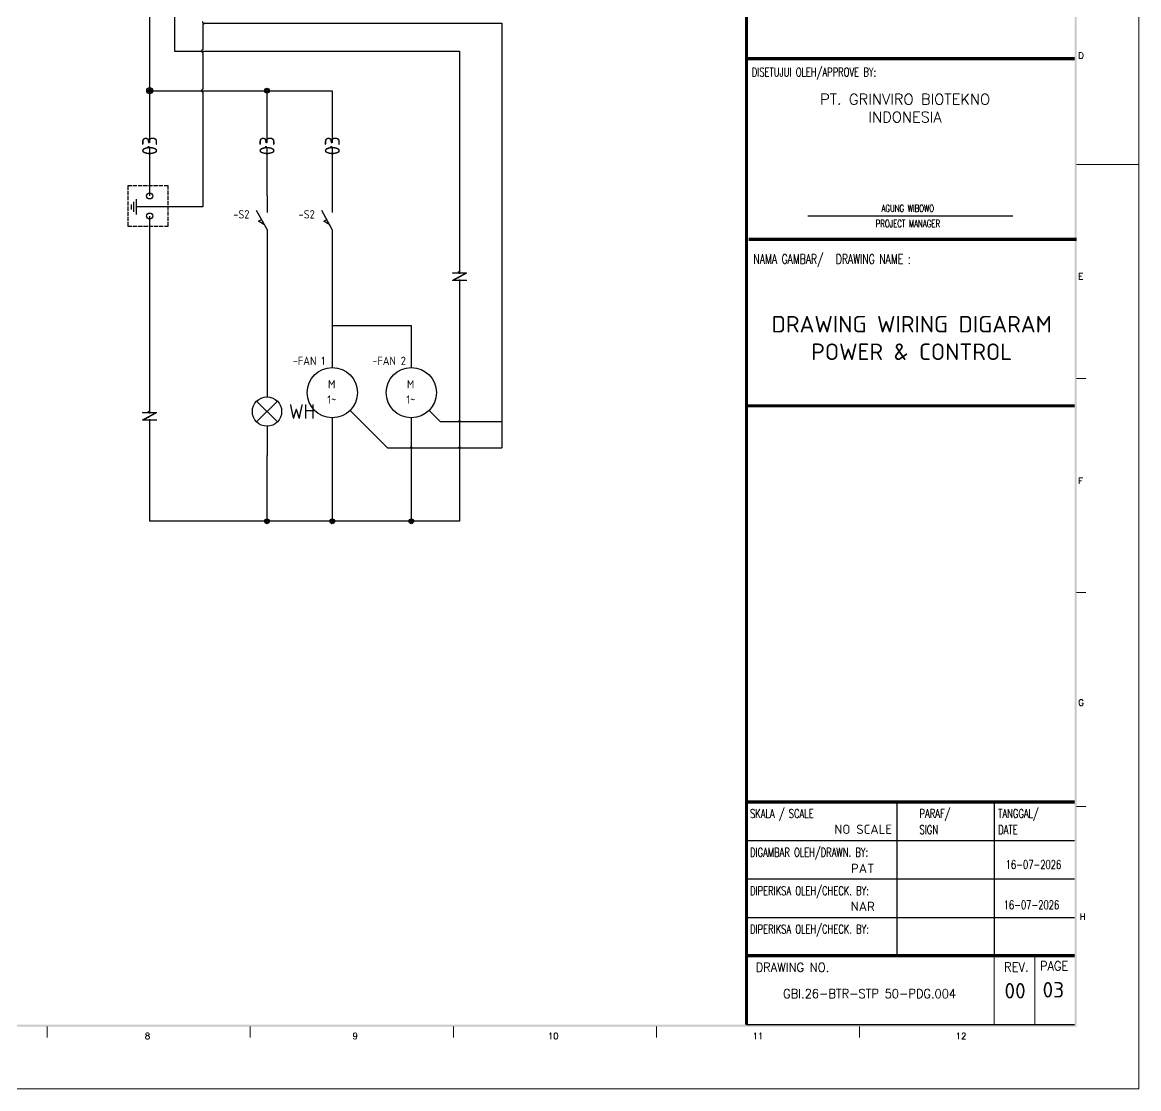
# Model space of a CAD drawing. Header units: millimetres. Extents: x 67033 to 212947, y 35102 to 335921.
# Drawn here: x 96922 to 100140, y 164509 to 167583 of the extents above; entities that cross this region are included whole.
import ezdxf
from ezdxf.enums import TextEntityAlignment as Align

# ---------------------------------------------------------------- set-up
doc = ezdxf.new("R2010")
doc.units = ezdxf.units.MM
doc.linetypes.add('ACAD_ISO02W100', pattern=[15, 12, -3])
for name, color, linetype in [('BORDER', 7, 'Continuous'), ('MISC', 2, 'Continuous'), ('RED_2.5mm^2', 1, 'Continuous'), ('S-Kop', 7, 'Continuous'), ('SYMS', 7, 'Continuous'), ('TAGS', 51, 'Continuous'), ('WIRES', 7, 'Continuous')]:
    doc.layers.add(name, color=color, linetype=linetype)
doc.styles.add('3', font='ROMANS.SHX', dxfattribs={"width": 0.75})
doc.styles.add('ISOCPEUR', font='isocpeur.ttf')
doc.styles.add('ROMANS', font='romans.shx', dxfattribs={"height": 0.3})
doc.styles.get("Standard").update_dxf_attribs({"font": 'arial.ttf'})
doc.styles.add('WD_IEC', font='isocp2.shx', dxfattribs={"width": 0.9, "height": 4})

# ---------------------------------------------------------------- blocks, each defined once
blk = doc.blocks.new('VLS11')
for p, q in [((0, 7.5), (0, 2.5)), ((0, -2.5), (-3.12, 3.12)), ((-2.5, 0), (-1.65, 0.47)), ((-0.74, -1.18), (-2.5, 0)), ((0, -2.5), (0, -7.5))]:
    blk.add_line(p, q)
at = {"style": 'WD_IEC'}
for tag, p in [('INST', (-5.25, 6.75)), ('LOC', (-5.25, 3.75)), ('TAG1', (-5.25, 0.75)), ('XREF', (-5.25, -3.75)), ('DESC1', (-5.25, -6.75)), ('DESC2', (-5.25, -9.75)), ('DESC3', (-5.25, -12.75))]:
    blk.add_attdef(tag, text='', height=2.5, dxfattribs=at).set_placement(p, align=Align.RIGHT)
blk.add_attdef('TERM01', text='', height=2, rotation=90, dxfattribs=at).set_placement((-1, 7.5), align=Align.RIGHT)
at = {"style": 'WD_IEC', "flags": 1}
for tag, p, height in [('X2TERM01', (0, 7.5), 0.32), ('MFG', (2.75, 6.5), 1.5), ('CAT', (2.75, 4), 1.5), ('X4LINK', (-3.42, 0), 0.32), ('X1LINK', (0, 0), 0.32), ('ASSYCODE', (1, -4), 1), ('CONTACT', (1, -2.5), 1), ('COMMON', (2.25, -3.75), 1), ('FAMILY', (1, -5.5), 1), ('CATDESC', (1, -7), 1), ('X8TERM02', (0, -7.5), 0.32)]:
    blk.add_attdef(tag, p, '', height=height, dxfattribs=at)
at = {"style": 'WD_IEC'}
blk.add_attdef('TERM02', (-1, -7.5), '', height=2, rotation=90, dxfattribs=at)
at = {"lineweight": 15, "style": 'WD_IEC'}
blk.add_attdef('WDTAGALT', text='', height=2.5, dxfattribs=at).set_placement((-5.25, -15.75), align=Align.RIGHT)
blk = doc.blocks.new('VGND2')
for p, q in [((0, 0), (0, -5)), ((-3.75, -5), (3.75, -5)), ((-2.5, -6.25), (2.5, -6.25)), ((-1.25, -7.5), (1.25, -7.5))]:
    blk.add_line(p, q)
at = {"style": 'WD_IEC'}
for tag, p in [('INST', (-5.25, 2.75)), ('LOC', (-5.25, -0.75)), ('TAG1', (-5.25, -4.25))]:
    blk.add_attdef(tag, text='', height=2.5, dxfattribs=at).set_placement(p, align=Align.RIGHT)
at = {"style": 'WD_IEC', "flags": 1}
blk.add_attdef('X2TERM01', (0, 0), '', height=0.32, dxfattribs=at)
blk = doc.blocks.new('WDDOT')
for radius in [0.72, 0.449, 0.223]:
    blk.add_circle((0, 0), radius)
blk = doc.blocks.new('VMO12')
blk.add_circle((0, 0), 7.5)
at = {"style": 'WD_IEC'}
for tag, p in [('INST', (-10.5, 15.25)), ('LOC', (-10.5, 11.75)), ('TAG1', (-10.5, 8.25)), ('DESC1', (-10.5, 4)), ('DESC2', (-10.5, 0.5)), ('DESC3', (-10.5, -3)), ('RATING1', (-10.5, -6.5)), ('RATING2', (-10.5, -10)), ('RATING3', (-10.5, -13.5))]:
    blk.add_attdef(tag, text='', height=2.5, dxfattribs=at).set_placement(p, align=Align.RIGHT)
blk.add_attdef('TERM01', (-1, 7.48), '', height=2, rotation=90, dxfattribs=at)
at = {"style": 'WD_IEC', "flags": 1}
for tag, p, height in [('MFG', (2.75, 11.5), 1.5), ('CAT', (2.75, 9), 1.5), ('X2TERM01', (0, 7.5), 0.32), ('X4LINK', (-7.5, 0), 0.32), ('X1LINK', (7.5, 0), 0.32), ('X0TERM03', (5.3, -5.3), 0.32), ('X8TERM02', (0, -7.5), 0.32), ('ASSYCODE', (1, -9), 1), ('FAMILY', (1, -10.5), 1), ('CATDESC', (1, -12), 1)]:
    blk.add_attdef(tag, p, '', height=height, dxfattribs=at)
at = {"style": 'WD_IEC'}
for tag, p in [('M', (-0.2, 1.24)), ('1~', (-0.17, -3.35))]:
    blk.add_attdef(tag, text='', height=2.5, dxfattribs=at).set_placement(p, align=Align.CENTER)
at = {"linetype": 'Continuous', "style": 'WD_IEC'}
blk.add_attdef('TERM03', text='', height=2, dxfattribs=at).set_placement((7.55, -5.55), align=Align.MIDDLE_LEFT)
at = {"style": 'WD_IEC'}
blk.add_attdef('TERM02', text='', height=2, rotation=90, dxfattribs=at).set_placement((-0.9, -7.98), align=Align.RIGHT)
at = {"lineweight": 15, "style": 'WD_IEC'}
blk.add_attdef('XREF', text='', height=2.5, dxfattribs=at).set_placement((-10.5, -17), align=Align.RIGHT)
blk = doc.blocks.new('VLT1W')
for p, q in [((0, 7.5), (0, 2.5)), ((-1.77, -1.77), (1.77, 1.77)), ((1.77, -1.77), (-1.77, 1.77)), ((0, -2.5), (0, -7.5))]:
    blk.add_line(p, q)
blk.add_circle((0, 0), 2.5)
at = {"style": 'WD_IEC'}
for tag, p in [('INST', (-5.5, 10.25)), ('LOC', (-5.5, 6.75)), ('TAG1', (-5.5, 3.25)), ('DESC1', (-5.5, -6.35)), ('DESC2', (-5.5, -9.85)), ('DESC3', (-5.5, -13.35))]:
    blk.add_attdef(tag, text='', height=2.5, dxfattribs=at).set_placement(p, align=Align.RIGHT)
at = {"style": 'WD_IEC', "flags": 1}
for tag, p, height in [('X2TERM01', (0, 7.5), 0.32), ('X4LINK', (-3, 0), 0.32), ('X1LINK', (3, 0), 0.32), ('ASSYCODE', (1, -4), 1), ('FAMILY', (1, -5.5), 1), ('X8TERM02', (0, -7.5), 0.32), ('CATDESC', (1, -7), 1)]:
    blk.add_attdef(tag, p, '', height=height, dxfattribs=at)
at = {"style": 'WD_IEC'}
blk.add_attdef('TERM01', text='', height=2, rotation=90, dxfattribs=at).set_placement((-1, 7.5), align=Align.RIGHT)
at = {"style": 'WD_IEC', "flags": 9}
for tag, p in [('MFG', (-6, -0.25)), ('CAT', (-6, -2.75))]:
    blk.add_attdef(tag, text='', height=1.5, dxfattribs=at).set_placement(p, align=Align.RIGHT)
at = {"style": 'WD_IEC'}
blk.add_attdef('TERM02', (-1, -7.5), '', height=2, rotation=90, dxfattribs=at)
at = {"lineweight": 13, "style": 'WD_IEC'}
blk.add_attdef('COLOR', text='', height=2.5, dxfattribs=at).set_placement((3.75, 0), align=Align.MIDDLE_LEFT)
at = {"lineweight": 15, "style": 'WD_IEC'}
for tag, p in [('XREF', (-5.5, -18)), ('WDTAGALT', (-5.5, -21.5))]:
    blk.add_attdef(tag, text='', height=2.5, dxfattribs=at).set_placement(p, align=Align.RIGHT)
blk = doc.blocks.new('VT0_LGENERIC')
at = {"style": 'WD_IEC'}
blk.add_attdef('COLOR', text='', height=2.5, rotation=90, dxfattribs=at).set_placement((0, 0), align=Align.MIDDLE_CENTER)
at = {"style": 'WD_IEC', "flags": 1}
for tag, p in [('X2TERM01', (0, 4)), ('X8TERM01', (0, -4))]:
    blk.add_attdef(tag, p, '', height=0.16, rotation=90, dxfattribs=at)
at = {"style": 'WD_IEC'}
for tag, p in [('X2_TINY_DOT_DONT_REMOVE', (0, 4)), ('X8_TINY_DOT_DONT_REMOVE', (0, -4))]:
    blk.add_attdef(tag, p, '', height=0.0001, rotation=90, dxfattribs=at)
blk = doc.blocks.new('HT0_812')
for p, q in [((0, 0), (0, 2.5)), ((0, 0), (2.5, 0)), ((2.5, 0), (0, -2.5))]:
    blk.add_line(p, q)
at = {"style": 'WD_IEC', "flags": 1}
for tag, p in [('X2TERM01', (0, 2.5)), ('WDWSEQ', (1.9, 1.2)), ('X1TERM01', (2.5, 0)), ('X8TERM01', (0, -2.5))]:
    blk.add_attdef(tag, p, '', height=0.4, dxfattribs=at)

msp = doc.modelspace()

# ---------------------------------------------------------------- linework, layer by layer
at = {"color": 2}
for p, q in [((97443.1, 167575.4), (97443.1, 167504.2)), ((97443.1, 167496.3), (97443.1, 167389.8)), ((97443.1, 167381.9), (97443.1, 167050.9)), ((97443.1, 167050.9), (97279.8, 167050.9))]:
    msp.add_line(p, q, dxfattribs=at)
for centre, start, end in [((97443, 167500.3), 88.636, 271.364), ((97443.1, 167385.9), 89.9942, 270)]:
    msp.add_arc(centre, 3.93, start, end, dxfattribs=at)
at = {"layer": 'BORDER', "linetype": 'Continuous', "lineweight": 9}
for p, q in [((100140.3, 167172.8), (99961.5, 167172.8)), ((99988.3, 166556), (99961.5, 166556)), ((99988.3, 165939.2), (99961.5, 165939.2)), ((99988.3, 165322.4), (99961.5, 165322.4)), ((96993.8, 164687.8), (96993.8, 164656.5)), ((97579.3, 164687.8), (97579.3, 164656.5)), ((98164.8, 164687.8), (98164.8, 164656.5)), ((98750.3, 164687.8), (98750.3, 164656.5)), ((99335.8, 164687.8), (99335.8, 164656.5))]:
    msp.add_line(p, q, dxfattribs=at)
at = {"layer": 'BORDER', "lineweight": 9}
for p, q in [((99724.1, 164693.8), (99724.1, 164890.5)), ((99840.8, 164693.8), (99840.8, 164890.5))]:
    msp.add_line(p, q, dxfattribs=at)
at = {"layer": 'BORDER', "linetype": 'Continuous', "lineweight": 9}
msp.add_lwpolyline([(92622.7, 164509), (100140.3, 164509), (100140.3, 169818.7), (92622.7, 169818.7)], close=True, dxfattribs=at)
at = {"layer": 'BORDER', "lineweight": 9}
for points in [[(99955.7, 164693.8), (99961.9, 164687.4), (99955.7, 169638.5), (99961.9, 169644.8)], [(92896.7, 164693.8), (92890.5, 164687.4), (99955.7, 164693.8), (99961.9, 164687.4)]]:
    msp.add_trace(points, dxfattribs=at)
at = {"layer": 'RED_2.5mm^2', "color": 1}
for p, q in [((97289.3, 167690.6), (97289.3, 167380.9)), ((97627.6, 166937.9), (97627.6, 166587.7)), ((97815.9, 166937.9), (97815.9, 166709.1)), ((97815.9, 166709.1), (97815.9, 166587.7))]:
    msp.add_line(p, q, dxfattribs=at)
at = {"layer": 'RED_2.5mm^2', "color": 5}
for p, q in [((97361.3, 167685.5), (97361.3, 167499.9)), ((97361.3, 167499.9), (98182.8, 167499.9)), ((98182.8, 167499.9), (98182.8, 166857.6)), ((97627.6, 167235.1), (97627.6, 167385.9)), ((97289.3, 167218.9), (97289.3, 167082.5)), ((97815.9, 167218.9), (97815.9, 167082.5)), ((97289.3, 167024.4), (97289.3, 166455.2)), ((98182.8, 166841.4), (98182.8, 166144.6)), ((97289.3, 166438.9), (97289.3, 166144.6)), ((97815.9, 166443.2), (97815.9, 166144.6)), ((98043.5, 166443.2), (98043.5, 166144.6)), ((97627.6, 166144.6), (97627.6, 166334.3)), ((97810.9, 166144.6), (97289.3, 166144.6)), ((98049.3, 166144.6), (97810.9, 166144.6)), ((98182.8, 166144.6), (98048.5, 166144.6))]:
    msp.add_line(p, q, dxfattribs=at)
at = {"layer": 'RED_2.5mm^2', "color": 2, "true_color": 0xf1eb1f}
for p, q in [((97448.1, 167580.4), (98304.4, 167580.4)), ((98304.4, 167580.4), (98304.4, 166437)), ((97867, 166464.3), (97974.8, 166356.5)), ((98094.6, 166464.3), (98126.9, 166432)), ((98304.4, 166437), (98304.4, 166356.5)), ((98126.9, 166432), (98180.3, 166432)), ((98185.4, 166432), (98304.4, 166432)), ((97974.8, 166356.5), (98040.9, 166356.5)), ((98046, 166356.5), (98180.3, 166356.5)), ((98185.4, 166356.5), (98304.4, 166356.5))]:
    msp.add_line(p, q, dxfattribs=at)
at = {"layer": 'RED_2.5mm^2'}
for p, q in [((97289.3, 167385.9), (97627.6, 167385.9)), ((97289.3, 167380.9), (97289.3, 167235.1)), ((97627.6, 167385.9), (97815.9, 167385.9)), ((97815.9, 167385.9), (97815.9, 167235.1)), ((97627.6, 167082.5), (97627.6, 167218.9)), ((97815.9, 166709.1), (98043.5, 166709.1)), ((98043.5, 166709.1), (98043.5, 166587.7))]:
    msp.add_line(p, q, dxfattribs=at)
at = {"layer": 'RED_2.5mm^2', "color": 2, "true_color": 0xf1eb1f}
for centre in [(98182.8, 166432), (98043.5, 166356.5), (98182.8, 166356.5)]:
    msp.add_arc(centre, 2.54, 0, 180, dxfattribs=at)
at = {"layer": 'S-Kop', "color": 7}
for p, q in [((99778, 167024.6), (99186.2, 167024.6)), ((99955.7, 166477.4), (99010, 166477.4)), ((99443.3, 165335.2), (99443.3, 164892.1)), ((99724.1, 165335.2), (99724.1, 164890.5)), ((99010, 165224.4), (99955.7, 165224.4)), ((99010, 165113.6), (99955.7, 165113.6)), ((99010, 165002.8), (99955.7, 165002.8)), ((99010, 164892.1), (99955.7, 164892.1)), ((99955.7, 164892.1), (99010, 164892.1)), ((99010, 164890.5), (99955.7, 164890.5)), ((99010, 164890.5), (99955.7, 164890.5))]:
    msp.add_line(p, q, dxfattribs=at)
at = {"layer": 'S-Kop', "color": 7, "linetype": 'ByBlock'}
for p, q in [((99010, 165224.4), (99955.7, 165224.4)), ((99010, 164890.5), (99955.7, 164890.5))]:
    msp.add_line(p, q, dxfattribs=at)
at = {"layer": 'S-Kop', "linetype": 'ByBlock'}
msp.add_line((99010, 164693.8), (99955.7, 164693.8), dxfattribs=at)
at = {"layer": 'S-Kop'}
msp.add_line((99010, 164693.8), (99955.7, 164693.8), dxfattribs=at)
at = {"layer": 'S-Kop', "color": 7}
for points, const_width in [([(99010, 169638.5), (99010, 164693.8)], 8.87), ([(99955.7, 167478.2), (99010, 167478.2)], 9.46), ([(99961.9, 166957.2), (99016.2, 166957.2)], 9.46), ([(99955.7, 166477.4), (99010, 166477.4)], 9.46), ([(99955.7, 165335.2), (99010, 165335.2)], 9.46), ([(99955.7, 164892.1), (99010, 164892.1)], 9.46)]:
    msp.add_lwpolyline(points, dxfattribs=dict(at, const_width=const_width))
at = {"layer": 'WIRES', "linetype": 'ACAD_ISO02W100'}
msp.add_lwpolyline([(97226.7, 167111.8), (97226.7, 166995.7), (97342.8, 166995.7), (97342.8, 167111.8)], close=True, dxfattribs=at)
at = {"layer": 'WIRES'}
for centre in [(97289.3, 167082.5), (97289.3, 167024.4)]:
    msp.add_circle(centre, 8.87, dxfattribs=at)

# ---------------------------------------------------------------- block references
at = {"color": 2, "true_color": 0xf1eb1f, "xscale": 2, "yscale": 2, "zscale": 2}
msp.add_blockref('HT0_812', (97443.1, 167580.4), dxfattribs=at)
at = {"layer": 'SYMS'}
for p, xscale, yscale, zscale in [((97289.3, 167385.9), 11.80442605918866, 11.80442605918866, 11.80442605918866), ((97627.6, 167385.9), 9.637870944402097, 9.637870944402097, 9.637870944402097), ((97627.6, 166144.6), 9.637870944402097, 9.637870944402097, 9.637870944402097), ((97815.9, 166144.6), 9.637870944402097, 9.637870944402097, 9.637870944402097), ((98043.5, 166144.6), 9.637870944402097, 9.637870944402097, 9.637870944402097)]:
    msp.add_blockref('WDDOT', p, dxfattribs=dict(at, xscale=xscale, yscale=yscale, zscale=zscale))
at = {"layer": 'SYMS', "color": 5}
ref = msp.add_blockref('VT0_LGENERIC', (97289.3, 167227), dxfattribs=dict(at, xscale=3, yscale=3, zscale=3))
ref.add_attrib('X8_TINY_DOT_DONT_REMOVE', '.', (97289.3, 167218.9), dxfattribs={"layer": 'MISC', "height": 43.5, "rotation": 90, "style": 'WD_IEC'})
ref.add_attrib('X2_TINY_DOT_DONT_REMOVE', '.', (97289.3, 167235.1), dxfattribs={"layer": 'MISC', "height": 43.5, "rotation": 90, "style": 'WD_IEC'})
ref.add_attrib('COLOR', '03', dxfattribs={"layer": 'MISC', "height": 43.52, "rotation": 90, "style": 'WD_IEC'}).set_placement((97289.3, 167227), align=Align.MIDDLE_CENTER)
ref = msp.add_blockref('VT0_LGENERIC', (97627.6, 167227), dxfattribs=dict(at, xscale=3, yscale=3, zscale=3))
ref.add_attrib('X8_TINY_DOT_DONT_REMOVE', '.', (97627.6, 167218.9), dxfattribs={"layer": 'MISC', "height": 43.5, "rotation": 90, "style": 'WD_IEC'})
ref.add_attrib('X2_TINY_DOT_DONT_REMOVE', '.', (97627.6, 167235.1), dxfattribs={"layer": 'MISC', "height": 43.5, "rotation": 90, "style": 'WD_IEC'})
ref.add_attrib('COLOR', '03', dxfattribs={"layer": 'MISC', "height": 43.52, "rotation": 90, "style": 'WD_IEC'}).set_placement((97627.6, 167227), align=Align.MIDDLE_CENTER)
ref = msp.add_blockref('VT0_LGENERIC', (97815.9, 167227), dxfattribs=dict(at, xscale=3, yscale=3, zscale=3))
ref.add_attrib('X8_TINY_DOT_DONT_REMOVE', '.', (97815.9, 167218.9), dxfattribs={"layer": 'MISC', "height": 43.5, "rotation": 90, "style": 'WD_IEC'})
ref.add_attrib('X2_TINY_DOT_DONT_REMOVE', '.', (97815.9, 167235.1), dxfattribs={"layer": 'MISC', "height": 43.5, "rotation": 90, "style": 'WD_IEC'})
ref.add_attrib('COLOR', '03', dxfattribs={"layer": 'MISC', "height": 43.52, "rotation": 90, "style": 'WD_IEC'}).set_placement((97815.9, 167227), align=Align.MIDDLE_CENTER)
at = {"layer": 'SYMS'}
ref = msp.add_blockref('VLS11', (97627.6, 167010.2), dxfattribs=dict(at, xscale=9.637870944402097, yscale=9.637870944402097, zscale=9.637870944402097))
ref.add_attrib('TAG1', '-S2', dxfattribs={"layer": 'TAGS', "height": 24.09, "style": 'WD_IEC'}).set_placement((97577, 167017.4), align=Align.RIGHT)
ref = msp.add_blockref('VLS11', (97815.9, 167010.2), dxfattribs=dict(at, xscale=9.637870944402097, yscale=9.637870944402097, zscale=9.637870944402097))
ref.add_attrib('TAG1', '-S2', dxfattribs={"layer": 'TAGS', "height": 24.09, "style": 'WD_IEC'}).set_placement((97765.3, 167017.4), align=Align.RIGHT)
at = {"layer": 'SYMS', "color": 5}
ref = msp.add_blockref('VT0_LGENERIC', (98182.8, 166849.5), dxfattribs=dict(at, xscale=3, yscale=3, zscale=3))
ref.add_attrib('X8_TINY_DOT_DONT_REMOVE', '.', (98182.8, 166841.4), dxfattribs={"layer": 'MISC', "height": 43.5, "rotation": 90, "style": 'WD_IEC'})
ref.add_attrib('X2_TINY_DOT_DONT_REMOVE', '.', (98182.8, 166857.6), dxfattribs={"layer": 'MISC', "height": 43.5, "rotation": 90, "style": 'WD_IEC'})
ref.add_attrib('COLOR', 'N', dxfattribs={"layer": 'MISC', "height": 43.5, "rotation": 90, "style": 'WD_IEC'}).set_placement((98182.8, 166849.5), align=Align.MIDDLE_CENTER)
at = {"layer": 'SYMS'}
ref = msp.add_blockref('VMO12', (97815.9, 166515.5), dxfattribs=dict(at, xscale=9.637870944402097, yscale=9.637870944402097, zscale=9.637870944402097))
ref.add_attrib('M', 'M', dxfattribs={"layer": 'MISC', "height": 24.1, "style": 'WD_IEC'}).set_placement((97814, 166527.4), align=Align.CENTER)
ref.add_attrib('1~', '1~', dxfattribs={"layer": 'MISC', "height": 24.09, "style": 'WD_IEC'}).set_placement((97814.3, 166483.2), align=Align.CENTER)
ref.add_attrib('TAG1', '-FAN 1', dxfattribs={"layer": 'TAGS', "height": 24.09, "style": 'WD_IEC'}).set_placement((97794.7, 166595), align=Align.RIGHT)
ref = msp.add_blockref('VMO12', (98043.5, 166515.5), dxfattribs=dict(at, xscale=9.637870944402097, yscale=9.637870944402097, zscale=9.637870944402097))
ref.add_attrib('M', 'M', dxfattribs={"layer": 'MISC', "height": 24.1, "style": 'WD_IEC'}).set_placement((98041.5, 166527.4), align=Align.CENTER)
ref.add_attrib('1~', '1~', dxfattribs={"layer": 'MISC', "height": 24.09, "style": 'WD_IEC'}).set_placement((98041.9, 166483.2), align=Align.CENTER)
ref.add_attrib('TAG1', '-FAN 2', dxfattribs={"layer": 'TAGS', "height": 24.09, "style": 'WD_IEC'}).set_placement((98027.9, 166595), align=Align.RIGHT)
ref = msp.add_blockref('VLT1W', (97627.6, 166461), dxfattribs=dict(at, xscale=16.89876256845946, yscale=16.89876256845946, zscale=16.89876256845946))
ref.add_attrib('COLOR', 'WH', dxfattribs={"layer": 'MISC', "lineweight": 13, "height": 42.25, "style": 'WD_IEC'}).set_placement((97691, 166461), align=Align.MIDDLE_LEFT)
at = {"layer": 'SYMS', "color": 5}
ref = msp.add_blockref('VT0_LGENERIC', (97289.3, 166447.1), dxfattribs=dict(at, xscale=3, yscale=3, zscale=3))
ref.add_attrib('X8_TINY_DOT_DONT_REMOVE', '.', (97289.3, 166438.9), dxfattribs={"layer": 'MISC', "height": 43.5, "rotation": 90, "style": 'WD_IEC'})
ref.add_attrib('X2_TINY_DOT_DONT_REMOVE', '.', (97289.3, 166455.2), dxfattribs={"layer": 'MISC', "height": 43.5, "rotation": 90, "style": 'WD_IEC'})
ref.add_attrib('COLOR', 'N', dxfattribs={"layer": 'MISC', "height": 43.5, "rotation": 90, "style": 'WD_IEC'}).set_placement((97289.3, 166447.1), align=Align.MIDDLE_CENTER)
at = {"layer": 'WIRES', "color": 0, "xscale": 5.805744054918263, "yscale": 5.805744054918263, "zscale": 5.805744054918263, "rotation": 270}
msp.add_blockref('VGND2', (97279.5, 167050.9), dxfattribs=at)

# ---------------------------------------------------------------- texts
at = {"insert": (99141.2, 167376.6), "char_height": 30.82, "attachment_point": 1}
msp.add_mtext_dynamic_manual_height_columns('\\pxqc;{\\Fromans|c0;PT. GRINVIRO BIOTEKNO INDONESIA}', width=651.474, gutter_width=1.76, heights=[0], dxfattribs=at)
at = {"layer": 'BORDER', "linetype": 'Continuous', "lineweight": 9, "style": 'ROMANS'}
for s, height, p in [('D', 17.9, (99966, 167478.2)), ('E', 17.9, (99966, 166842)), ('F', 17.9, (99966, 166252.1)), ('G', 17.9, (99966, 165613)), ('H', 17.9, (99970.4, 164996.2)), ('8', 17.9, (97275.4, 164652)), ('9', 17.9, (97874.3, 164652)), ('10', 17.88, (98437.4, 164652)), ('11', 17.88, (99027.4, 164652)), ('12', 17.88, (99612.9, 164652))]:
    msp.add_text(s, height=height, dxfattribs=at).set_placement(p)
at = {"layer": 'BORDER', "linetype": 'Continuous', "lineweight": 9, "style": 'ISOCPEUR'}
for s, p in [('NO SCALE', (99346.3, 165243.4)), ('PAT', (99344.9, 165130.8)), ('NAR', (99344.9, 165021.3))]:
    msp.add_text(s, height=26.82, dxfattribs=at).set_placement(p, align=Align.CENTER)
at = {"layer": 'BORDER', "linetype": 'Continuous', "lineweight": 9, "style": 'ROMANS', "width": 0.9}
for s, height, p in [('DRAWING NO.', 26.816, (99142.2, 164845.4)), ('REV.', 26.82, (99787.8, 164846.1)), ('GBI.26-BTR-STP 50-PDG.004', 26.816, (99364.7, 164769.5))]:
    msp.add_text(s, height=height, dxfattribs=at).set_placement(p, align=Align.CENTER)
at = {"layer": 'BORDER', "color": 7, "lineweight": 9, "style": 'ROMANS', "width": 0.9}
msp.add_text('PAGE', height=26.82, dxfattribs=at).set_placement((99855.6, 164849.3))
at = {"layer": 'BORDER', "linetype": 'Continuous', "lineweight": 9, "style": 'ISOCPEUR'}
for s, p in [('00', (99783.9, 164791.3)), ('03', (99894.3, 164794.2))]:
    msp.add_text(s, height=44.69, dxfattribs=at).set_placement(p, align=Align.MIDDLE)
at = {"layer": 'BORDER', "color": 4, "lineweight": 9, "insert": (99486, 166673), "char_height": 47.674, "width": 951.976, "attachment_point": 5, "style": 'ISOCPEUR'}
msp.add_mtext('{\\C256;DRAWING WIRING DIGARAM POWER & CONTROL}', dxfattribs=at)
at = {"layer": 'S-Kop', "color": 7, "linetype": 'ByBlock', "style": '3', "width": 0.7}
for s, height, p in [('DISETUJUI OLEH/APPROVE BY:', 25.177, (99024.8, 167426.9)), ('AGUNG WIBOWO', 20.981, (99398.8, 167036.3)), ('PROJECT MANAGER', 20.981, (99382.2, 166992.2)), ('NAMA GAMBAR/', 27.695, (99029.7, 166886.9)), ('DRAWING NAME :', 27.695, (99267.3, 166886.5)), ('SKALA / SCALE', 25.177, (99019.9, 165289.5)), ('PARAF/', 25.18, (99508.6, 165289.6)), ('TANGGAL/', 25.18, (99735.4, 165289.6)), ('SIGN', 25.18, (99508.6, 165243)), ('DATE', 25.18, (99735.4, 165243)), ('DIGAMBAR OLEH/DRAWN. BY:', 25.177, (99019.9, 165177.7)), ('16-07-2026', 25.18, (99756.9, 165142.3)), ('DIPERIKSA OLEH/CHECK. BY:', 25.177, (99019.9, 165066.9)), ('16-07-2026', 25.18, (99751.1, 165026.2)), ('DIPERIKSA OLEH/CHECK. BY:', 25.177, (99019.9, 164956.2))]:
    msp.add_text(s, height=height, dxfattribs=at).set_placement(p)

doc.saveas('drawing.dxf')
